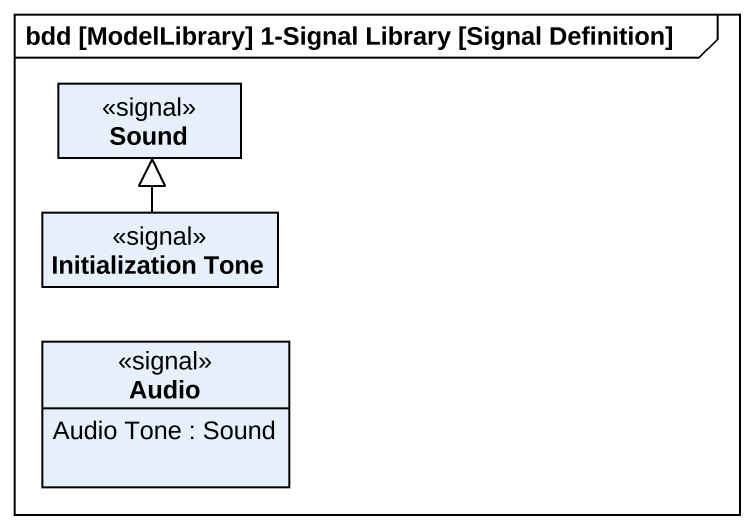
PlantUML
@startuml
mainframe bdd [ModelLibrary] 1-Signal Library [Signal Definition]
hide circle
hide empty members
class Sound <<signal>>
class "Initialization Tone" as Initialization_Tone <<signal>>
class Audio <<signal>> {
  Audio Tone : Sound
}
Initialization_Tone -up-|> Sound
@enduml
